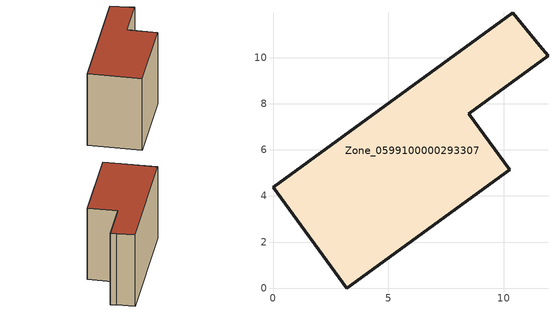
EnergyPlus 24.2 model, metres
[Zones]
Zone_0599100000293307
 floor ground (C_G): 10.39,11.94 11.57,10.51 11.92,10.08 8.49,7.57 10.27,5.14 3.19,0 0,4.37 z0
 wall outside (C_F): 10.39,11.94 0,4.37 3.19,0 10.27,5.14 8.49,7.57 11.92,10.08 11.57,10.51 10.39,11.94 z0:8.06
 roof outside (C_R): 11.57,10.51 10.39,11.94 0,4.37 3.19,0 10.27,5.14 8.49,7.57 11.92,10.08 z8.06
[BUILDING]
Pand.0599100000293307: North Axis=0; Terrain=City; Loads Convergence Tolerance Value=0.04; Temperature Convergence Tolerance Value=0.4; Solar Distribution=FullExterior; Maximum Number of Warmup Days=25; Minimum Number of Warmup Days=1
[Site:Location]
Rotterdam.The.Hague.AP_ZH_NLD Design_Conditions: Latitude=51.96; Longitude=4.45; Time Zone=1; Elevation=-4.5
[SITE:GROUNDTEMPERATURE:BUILDINGSURFACE]
18, 18, 18, 18, 18, 18, 18, 18, 18, 18, 18, 18
[MATERIAL] Thermal Absorptance=0.9; Solar Absorptance=0.7; Visible Absorptance=0.7
Name | Roughness | Thickness | Conductivity | Density | Specific Heat
G.TI.1975-1991 | MediumSmooth | 0.15 | 0.288461 | 540 | 1210
F.TI.1975-1991 | Rough | 0.3 | 0.230769 | 1920 | 840
R.TI.1975-1991 | MediumRough | 0.2 | 0.153846 | 1500 | 1000
[CONSTRUCTION]
C_G: G.TI.1975-1991
C_F: F.TI.1975-1991
C_R: R.TI.1975-1991
[ZONE]
Zone_0599100000293307: Type=1; Multiplier=1; Ceiling Height=Autocalculate; Volume=Autocalculate; Floor Area=autocalculate; Part of Total Floor Area=Yes
[ZONEINFILTRATION:DESIGNFLOWRATE]
Infil_Zone_0599100000293307: Zone or ZoneList or Space or SpaceList=Zone_0599100000293307; Schedule=AlwaysOn; Design Flow Rate Calculation Method=Flow/Area; Flow Rate per Floor Area=0.003; Constant Term Coefficient=1; Temperature Term Coefficient=0; Velocity Term Coefficient=0; Velocity Squared Term Coefficient=0
[HVACTEMPLATE:ZONE:IDEALLOADSAIRSYSTEM]
Zone_0599100000293307: Maximum Heating Supply Air Temperature=50; Minimum Cooling Supply Air Temperature=13; Maximum Heating Supply Air Humidity Ratio=0.0156; Minimum Cooling Supply Air Humidity Ratio=0.0077; Heating Limit=NoLimit; Cooling Limit=NoLimit; Dehumidification Control Type=ConstantSensibleHeatRatio; Cooling Sensible Heat Ratio=0.7; Dehumidification Setpoint=60; Humidification Control Type=None; Humidification Setpoint=30; Outdoor Air Method=None; Outdoor Air Flow Rate per Person=0.00944; Outdoor Air Flow Rate per Zone Floor Area=0; Outdoor Air Flow Rate per Zone=0; Demand Controlled Ventilation Type=None; Outdoor Air Economizer Type=NoEconomizer; Heat Recovery Type=None; Sensible Heat Recovery Effectiveness=0.7; Latent Heat Recovery Effectiveness=0.65
[ZONECONTROL:THERMOSTAT]
ThermostatControl_Zone_0599100000293307: Zone or ZoneList=Zone_0599100000293307; Control Type Schedule=DualSetpointControlType; Control 1=Thermostat_Zone_0599100000293307; Temperature Difference Between Cutout And Setpoint=0
[THERMOSTATSETPOINT:DUALSETPOINT]
Thermostat_Zone_0599100000293307: Heating Setpoint Temperature Schedule=HeatingSetpoint_Zone_0599100000293307; Cooling Setpoint Temperature Schedule=CoolingSetpoint_Zone_0599100000293307
[SCHEDULE:COMPACT]
HeatingSetpoint_Zone_0599100000293307: Through: 12/31, For: AllDays, Until: 24:00, 21
CoolingSetpoint_Zone_0599100000293307: Through: 12/31, For: AllDays, Until: 24:00, 24
DualSetpointControlType: Through: 12/31, For: AllDays, Until: 24:00, 4
AlwaysOn: Through: 12/31, For: AllDays, Until: 24:00, 1
